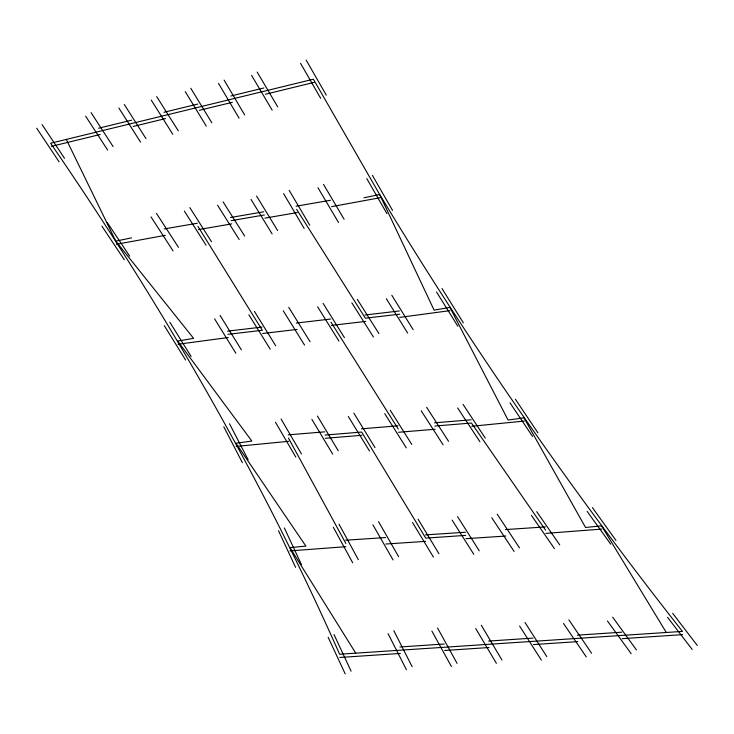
<?xml version="1.0" encoding="UTF-8"?>
<svg xmlns="http://www.w3.org/2000/svg" width="734" height="734" viewBox="0 0 734 734"><rect width="100%" height="100%" fill="white"/><g stroke="black" fill="none" stroke-linecap="round" stroke-linejoin="round"><path stroke-width="1.1" d="M98.604 128.221L131.661 120.174M163.985 112.293L197.776 104.063M230.825 96.007L263.882 87.961M51.362 146.387L100.136 134.505M133.193 126.459L165.517 118.578M199.309 110.348L232.357 102.301M265.414 94.246L314.189 82.364M363.899 197.795L379.671 194.51C471.191 346.402 572.795 492.055 682.436 631.405L339.613 654.233C260.322 474.889 161.526 304.775 50.6 143.249L313.418 79.217L379.671 194.51L434.088 310.133L449.924 307.408L508.066 420.022L523.984 417.857L585.53 527.48L601.55 525.865L666.288 632.479M66.317 139.423L115.77 241.119L131.56 237.862M116.357 244.303L165.333 235.32M331.612 206.639L380.258 197.694M164.168 228.953L197.354 223.228M230.549 217.503L263.735 211.787M296.086 206.208L330.438 200.281M231.137 220.686L264.323 214.961M198.529 229.595L231.724 223.87M264.91 218.145L297.252 212.566M178.078 344.255L228.329 337.512M399.736 317.4L449.924 310.647M227.586 331.135L261.937 327.098M296.297 323.07L330.649 319.033M365 315.005L399.36 310.977M227.962 334.328L262.313 330.291L197.941 226.411M399.736 314.161L365.376 318.198L296.664 209.383M262.689 333.484L297.041 329.447M331.401 325.419L365.752 321.391M471.779 426.252L524.296 421.077M236.201 446.437L288.728 441.299M288.196 434.849L324.795 431.84M361.394 428.83L397.993 425.821M434.546 422.821L471.145 419.811M325.061 435.069L361.66 432.06L425.729 538.123L465.677 535.38M434.867 426.041L471.467 423.032L545.582 530.141M325.327 438.29L361.926 435.28M398.525 432.271L435.124 429.262M545.793 533.37L601.761 529.095M289.958 550.895L345.833 546.683M345.613 540.215L385.57 537.554M425.518 534.893L465.466 532.233M505.414 529.572L545.362 526.911M385.781 544.022L425.729 541.362M465.897 538.692L505.845 536.031M399.902 646.975L444.263 644.021M488.624 641.066L532.994 638.112M577.355 635.158L621.716 632.203M339.833 657.462L400.333 653.434M444.694 650.48L489.055 647.526M533.416 644.571L577.786 641.617M622.148 638.663L682.648 634.635M115.77 241.119L193.602 338.356L177.701 341.071L251.854 441.088L235.935 443.217L305.885 546.105L289.958 547.647L355.751 653.159M672.702 613.385L697.3 645.489M667.564 617.322L692.162 649.425M612.679 617.166L636.415 649.902M607.44 620.964L631.176 653.7M592.375 507.552L615.964 540.398M587.127 511.323L610.716 544.169M536.737 511.671L559.748 544.922M531.416 515.351L554.427 548.61M568.859 619.854L591.622 653.278M563.51 623.496L586.283 656.921M515.406 399.259L537.93 432.849M510.029 402.865L532.554 436.455M42.086 124.624L64.5 158.287M107.256 222.494L129.67 256.157M36.7 128.211L59.115 161.875M101.87 226.081L124.285 259.744M497.157 514.158L519.498 547.867M491.762 517.736L514.103 551.436M463.044 404.37L485.293 438.134M457.64 407.93L479.889 441.694M91.08 112.641L113.091 146.571M156.461 213.41L178.472 247.34M85.649 116.165L107.659 150.094M151.03 216.934L173.04 250.863M426.628 407.287L448.538 441.281M421.197 410.792L443.097 444.786M525.058 622.551L546.802 656.646M519.608 626.029L541.353 660.132M124.312 104.512L146.002 138.643M189.831 207.612L211.52 241.743M118.853 107.981L140.543 142.112M184.372 211.08L206.061 245.211M457.594 516.644L479.238 550.812M452.126 520.112L473.769 554.271M357.32 299.371L378.909 333.566M351.852 302.83L373.441 337.016M156.7 96.613L178.279 130.817M223.081 201.859L244.661 236.064M151.232 100.063L172.802 134.267M217.613 205.309L239.183 239.513M390.231 410.214L411.774 444.437M331.025 322.226L398.259 429.051M384.754 413.664L406.297 447.887M441.996 288.535L463.356 322.868M436.501 291.948L457.86 326.281M391.818 295.279L413.15 329.639M386.323 298.692L407.645 333.053M323.098 303.353L344.448 337.695M317.602 306.766L338.952 341.108M288.756 307.372L310.078 341.732M283.26 310.785L304.582 345.145M254.414 311.399L275.718 345.778M248.909 314.813L270.213 349.182M220.072 315.427L241.348 349.815M214.567 318.831L235.843 353.219M169.829 322.162L191.134 356.531M164.278 325.602L185.574 359.981M353.834 413.132L375.001 447.593M348.32 416.527L369.486 450.979M190.767 88.264L211.832 122.78M256.551 196.024L277.626 230.54M185.243 91.631L206.309 126.147M251.028 199.391L272.103 233.907M418.05 519.14L438.96 553.757M412.508 522.489L433.418 557.097M317.446 416.059L338.227 450.749M311.895 419.38L332.676 454.08M481.293 625.258L501.955 660.022M475.733 628.57L496.395 663.325M257.148 72.042L277.718 106.861M323.529 184.408L344.09 219.227M251.578 75.336L272.149 110.155M317.95 187.693L338.521 222.512M224.099 80.098L244.661 114.917M289.178 190.326L309.73 225.155M218.53 83.382L239.091 118.211M283.599 193.62L304.16 228.439M281.067 418.976L301.435 453.915M275.479 422.243L295.848 457.172M306.151 60.078L326.3 95.136M372.404 175.371L392.552 210.429M300.545 63.298L320.694 98.365M366.798 178.591L386.946 213.658M378.515 521.635L398.654 556.702M372.909 524.856L393.048 559.923M437.547 627.983L457.08 663.389M431.886 631.102L451.41 666.518M339.007 524.14L358.339 559.657M288.462 438.079L345.833 543.444M333.319 527.232L352.659 562.749M229.522 423.766L248.101 459.686M223.778 426.738L242.358 462.659M393.837 630.708L412.169 666.756M388.066 633.644L406.397 669.692M284.352 527.957L301.435 564.611M334.007 634.534L351.091 671.197M278.489 530.691L295.563 567.345M328.144 637.268L345.219 673.922"/></g></svg>
